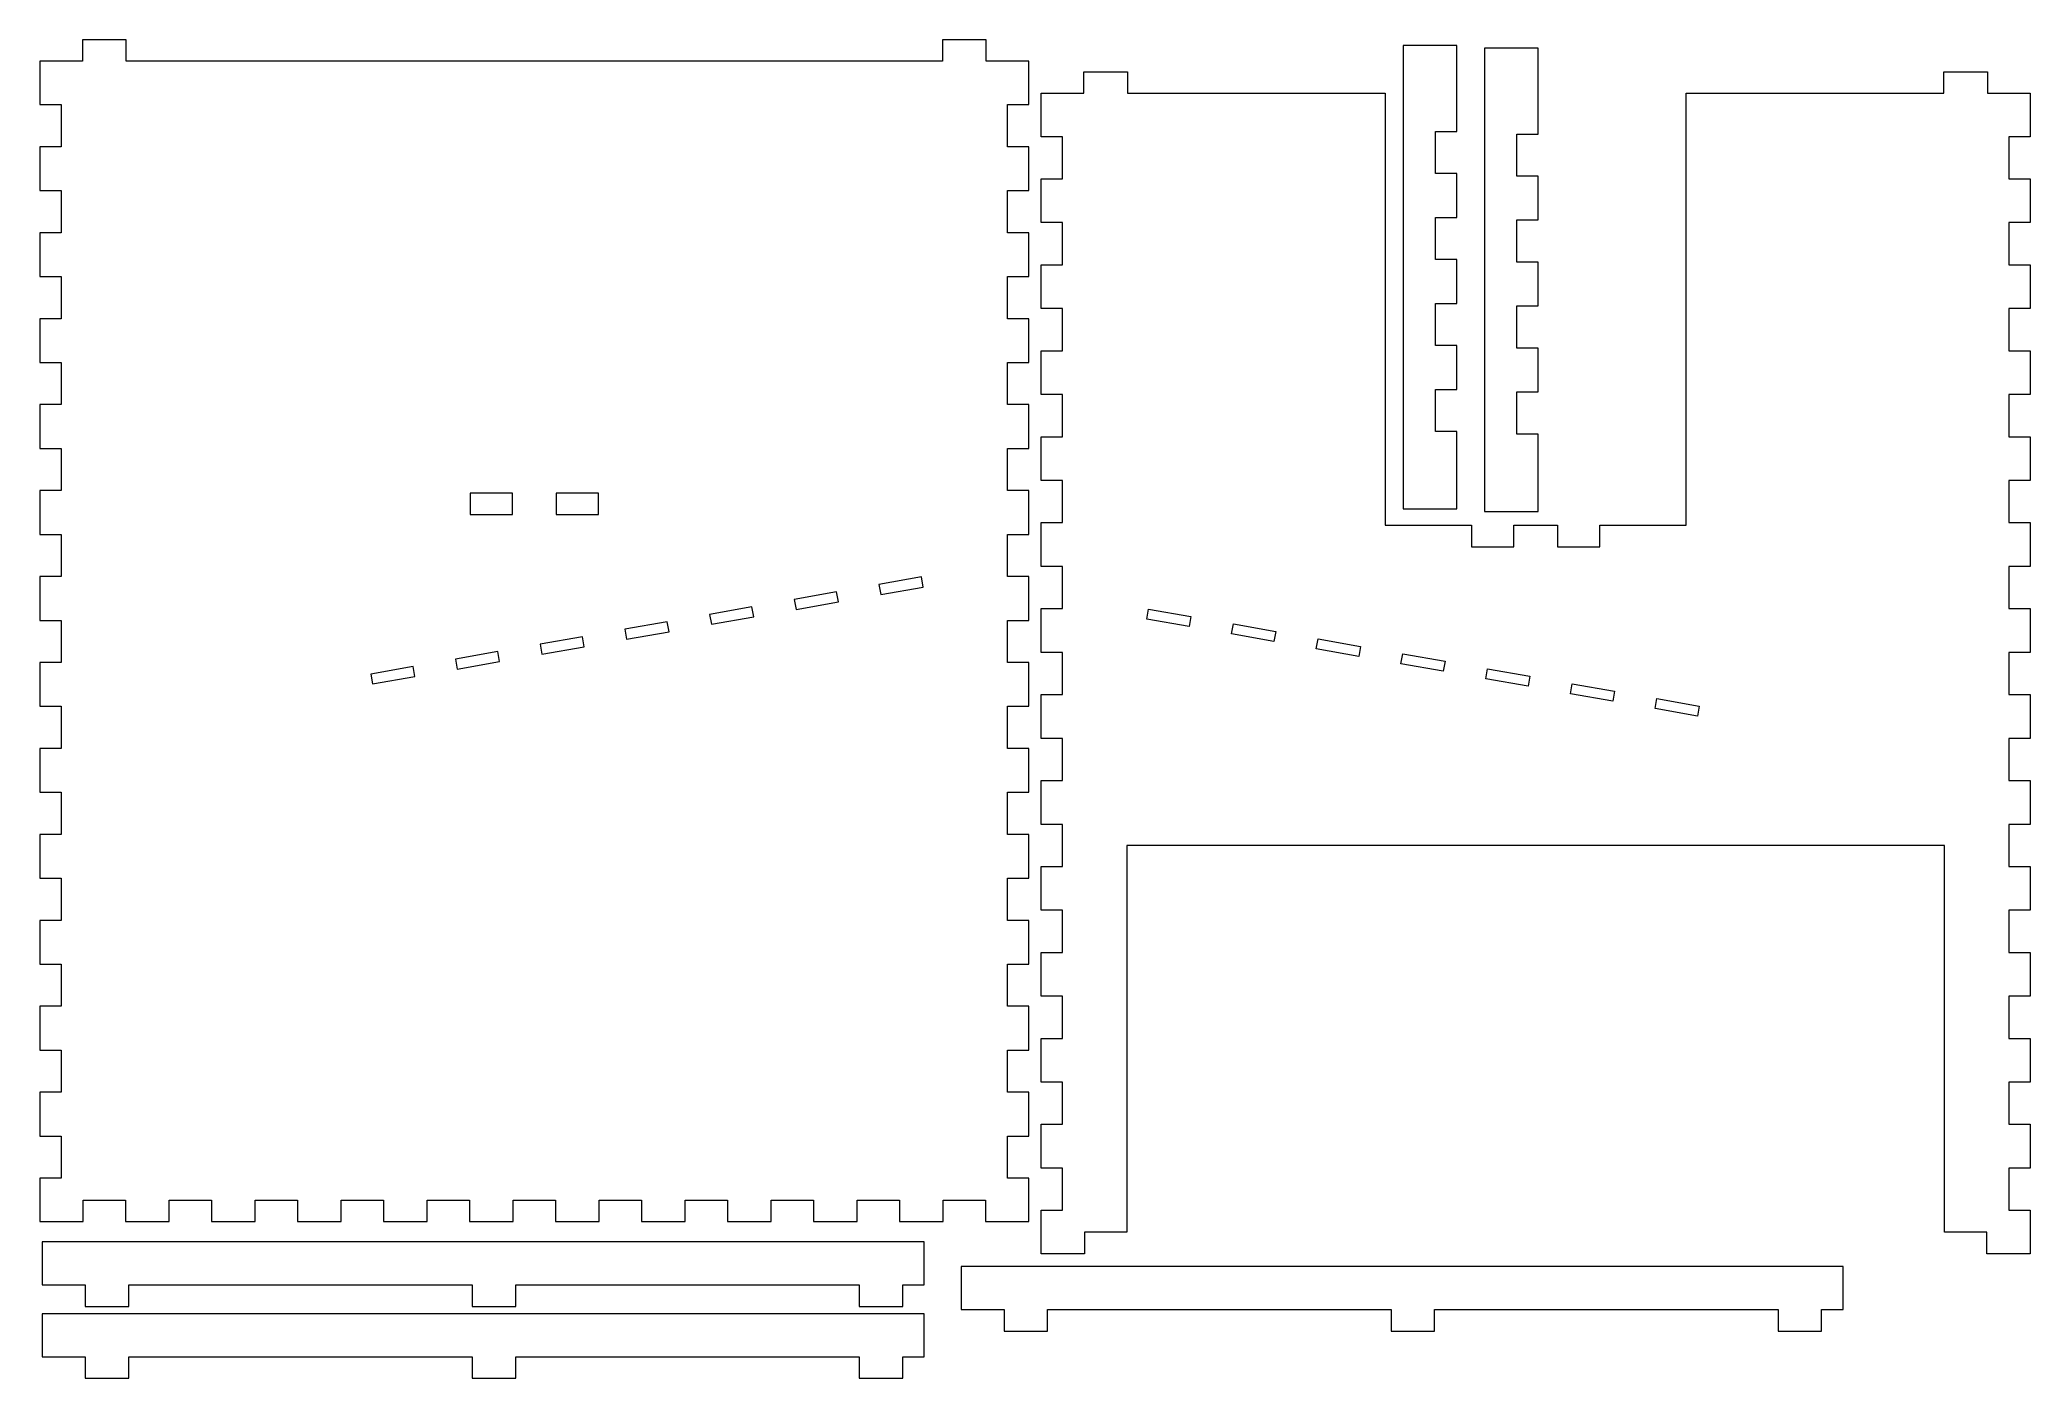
# Model space of a CAD drawing. Header units: inches. Extents: x 0.2 to 23.3, y 0.3 to 15.9.
import ezdxf

# ---------------------------------------------------------------- set-up
doc = ezdxf.new("R2010")
doc.units = ezdxf.units.IN
doc.header["$MEASUREMENT"] = 0

msp = doc.modelspace()

# ---------------------------------------------------------------- linework, layer by layer
at = {"color": 7, "linetype": 'Continuous', "lineweight": 15}
for p, q in [((0.693, 15.88), (0.693, 15.63)), ((1.203, 15.88), (0.693, 15.88)), ((1.203, 15.63), (1.203, 15.88)), ((10.693, 15.88), (10.693, 15.63)), ((11.203, 15.88), (10.693, 15.88)), ((11.203, 15.63), (11.203, 15.88)), ((16.051, 15.812), (16.051, 10.422)), ((16.676, 15.812), (16.051, 15.812)), ((16.676, 14.812), (16.676, 15.812)), ((16.995, 15.783), (16.995, 10.393)), ((17.62, 15.783), (16.995, 15.783)), ((17.62, 14.783), (17.62, 15.783)), ((0.693, 15.63), (0.198, 15.63)), ((0.198, 15.63), (0.198, 15.125)), ((10.693, 15.63), (1.203, 15.63)), ((11.698, 15.63), (11.203, 15.63)), ((11.698, 15.125), (11.698, 15.63)), ((12.336, 15.257), (12.336, 15.507)), ((12.336, 15.507), (12.846, 15.507)), ((12.846, 15.507), (12.846, 15.257)), ((22.336, 15.257), (22.336, 15.507)), ((22.336, 15.507), (22.846, 15.507)), ((22.846, 15.507), (22.846, 15.257)), ((0.198, 15.125), (0.448, 15.125)), ((0.448, 15.125), (0.448, 14.635)), ((11.448, 15.125), (11.698, 15.125)), ((11.448, 14.635), (11.448, 15.125)), ((11.841, 14.752), (11.841, 15.257)), ((11.841, 15.257), (12.336, 15.257)), ((12.846, 15.257), (15.841, 15.257)), ((15.841, 15.257), (15.841, 10.232)), ((19.341, 10.232), (19.341, 15.257)), ((19.341, 15.257), (22.336, 15.257)), ((22.846, 15.257), (23.341, 15.257)), ((23.341, 15.257), (23.341, 14.752)), ((0.198, 14.635), (0.198, 14.125)), ((0.448, 14.635), (0.198, 14.635)), ((11.698, 14.635), (11.448, 14.635)), ((11.698, 14.125), (11.698, 14.635)), ((12.091, 14.752), (11.841, 14.752)), ((12.091, 14.262), (12.091, 14.752)), ((16.426, 14.812), (16.676, 14.812)), ((16.426, 14.322), (16.426, 14.812)), ((17.37, 14.783), (17.62, 14.783)), ((17.37, 14.293), (17.37, 14.783)), ((23.341, 14.752), (23.091, 14.752)), ((23.091, 14.752), (23.091, 14.262)), ((0.198, 14.125), (0.448, 14.125)), ((0.448, 14.125), (0.448, 13.635)), ((11.448, 14.125), (11.698, 14.125)), ((11.448, 13.635), (11.448, 14.125)), ((11.841, 13.752), (11.841, 14.262)), ((11.841, 14.262), (12.091, 14.262)), ((16.676, 14.322), (16.426, 14.322)), ((16.676, 13.812), (16.676, 14.322)), ((17.62, 14.293), (17.37, 14.293)), ((17.62, 13.783), (17.62, 14.293)), ((23.091, 14.262), (23.341, 14.262)), ((23.341, 14.262), (23.341, 13.752)), ((12.091, 13.752), (11.841, 13.752)), ((12.091, 13.262), (12.091, 13.752)), ((16.426, 13.812), (16.676, 13.812)), ((16.426, 13.322), (16.426, 13.812)), ((17.37, 13.783), (17.62, 13.783)), ((17.37, 13.293), (17.37, 13.783)), ((23.341, 13.752), (23.091, 13.752)), ((23.091, 13.752), (23.091, 13.262)), ((0.198, 13.635), (0.198, 13.125)), ((0.448, 13.635), (0.198, 13.635)), ((11.698, 13.635), (11.448, 13.635)), ((11.698, 13.125), (11.698, 13.635)), ((11.841, 12.752), (11.841, 13.262)), ((11.841, 13.262), (12.091, 13.262)), ((16.676, 13.322), (16.426, 13.322)), ((16.676, 12.812), (16.676, 13.322)), ((17.62, 13.293), (17.37, 13.293)), ((17.62, 12.783), (17.62, 13.293)), ((23.091, 13.262), (23.341, 13.262)), ((23.341, 13.262), (23.341, 12.752)), ((0.198, 13.125), (0.448, 13.125)), ((0.448, 13.125), (0.448, 12.635)), ((11.448, 13.125), (11.698, 13.125)), ((11.448, 12.635), (11.448, 13.125)), ((12.091, 12.752), (11.841, 12.752)), ((12.091, 12.262), (12.091, 12.752)), ((16.426, 12.812), (16.676, 12.812)), ((16.426, 12.322), (16.426, 12.812)), ((17.37, 12.783), (17.62, 12.783)), ((17.37, 12.293), (17.37, 12.783)), ((23.341, 12.752), (23.091, 12.752)), ((23.091, 12.752), (23.091, 12.262)), ((0.198, 12.635), (0.198, 12.125)), ((0.448, 12.635), (0.198, 12.635)), ((11.698, 12.635), (11.448, 12.635)), ((11.698, 12.125), (11.698, 12.635)), ((16.676, 12.322), (16.426, 12.322)), ((16.676, 11.812), (16.676, 12.322)), ((17.62, 12.293), (17.37, 12.293)), ((17.62, 11.783), (17.62, 12.293)), ((0.198, 12.125), (0.448, 12.125)), ((0.448, 12.125), (0.448, 11.635)), ((11.448, 12.125), (11.698, 12.125)), ((11.448, 11.635), (11.448, 12.125)), ((11.841, 11.752), (11.841, 12.262)), ((11.841, 12.262), (12.091, 12.262)), ((23.091, 12.262), (23.341, 12.262)), ((23.341, 12.262), (23.341, 11.752)), ((16.426, 11.812), (16.676, 11.812)), ((16.426, 11.322), (16.426, 11.812)), ((0.198, 11.635), (0.198, 11.125)), ((0.448, 11.635), (0.198, 11.635)), ((11.698, 11.635), (11.448, 11.635)), ((11.698, 11.125), (11.698, 11.635)), ((12.091, 11.752), (11.841, 11.752)), ((12.091, 11.262), (12.091, 11.752)), ((17.37, 11.783), (17.62, 11.783)), ((17.37, 11.293), (17.37, 11.783)), ((23.341, 11.752), (23.091, 11.752)), ((23.091, 11.752), (23.091, 11.262)), ((0.198, 11.125), (0.448, 11.125)), ((0.448, 11.125), (0.448, 10.635)), ((11.448, 11.125), (11.698, 11.125)), ((11.448, 10.635), (11.448, 11.125)), ((11.841, 10.752), (11.841, 11.262)), ((11.841, 11.262), (12.091, 11.262)), ((16.676, 11.322), (16.426, 11.322)), ((16.676, 10.422), (16.676, 11.322)), ((17.62, 11.293), (17.37, 11.293)), ((17.62, 10.393), (17.62, 11.293)), ((23.091, 11.262), (23.341, 11.262)), ((23.341, 11.262), (23.341, 10.752)), ((12.091, 10.752), (11.841, 10.752)), ((12.091, 10.262), (12.091, 10.752)), ((23.341, 10.752), (23.091, 10.752)), ((23.091, 10.752), (23.091, 10.262)), ((0.198, 10.635), (0.198, 10.125)), ((0.448, 10.635), (0.198, 10.635)), ((5.695, 10.605), (5.2, 10.605)), ((5.2, 10.605), (5.2, 10.355)), ((5.695, 10.355), (5.695, 10.605)), ((6.2, 10.605), (6.2, 10.355)), ((6.695, 10.605), (6.2, 10.605)), ((6.695, 10.355), (6.695, 10.605)), ((11.698, 10.635), (11.448, 10.635)), ((11.698, 10.125), (11.698, 10.635)), ((16.051, 10.422), (16.676, 10.422)), ((5.2, 10.355), (5.695, 10.355)), ((6.2, 10.355), (6.695, 10.355)), ((11.841, 9.752), (11.841, 10.262)), ((11.841, 10.262), (12.091, 10.262)), ((15.841, 10.232), (16.843, 10.232)), ((16.843, 10.232), (16.843, 9.982)), ((16.995, 10.393), (17.62, 10.393)), ((17.338, 9.982), (17.338, 10.232)), ((17.338, 10.232), (17.843, 10.232)), ((17.843, 10.232), (17.843, 9.982)), ((18.338, 9.982), (18.338, 10.232)), ((18.338, 10.232), (19.341, 10.232)), ((23.091, 10.262), (23.341, 10.262)), ((23.341, 10.262), (23.341, 9.752)), ((0.198, 10.125), (0.448, 10.125)), ((0.448, 10.125), (0.448, 9.635)), ((11.448, 10.125), (11.698, 10.125)), ((11.448, 9.635), (11.448, 10.125)), ((16.843, 9.982), (17.338, 9.982)), ((17.843, 9.982), (18.338, 9.982)), ((12.091, 9.752), (11.841, 9.752)), ((12.091, 9.262), (12.091, 9.752)), ((23.341, 9.752), (23.091, 9.752)), ((23.091, 9.752), (23.091, 9.262)), ((0.198, 9.635), (0.198, 9.125)), ((0.448, 9.635), (0.198, 9.635)), ((10.448, 9.63), (9.955, 9.543)), ((9.955, 9.543), (9.976, 9.427)), ((9.976, 9.427), (10.468, 9.513)), ((10.468, 9.513), (10.448, 9.63)), ((11.698, 9.635), (11.448, 9.635)), ((11.698, 9.125), (11.698, 9.635)), ((8.478, 9.282), (7.986, 9.195)), ((8.499, 9.166), (8.478, 9.282)), ((9.463, 9.456), (8.971, 9.369)), ((8.971, 9.369), (8.991, 9.253)), ((8.991, 9.253), (9.483, 9.34)), ((9.483, 9.34), (9.463, 9.456)), ((11.841, 8.752), (11.841, 9.262)), ((11.841, 9.262), (12.091, 9.262)), ((23.091, 9.262), (23.341, 9.262)), ((23.341, 9.262), (23.341, 8.752)), ((0.198, 9.125), (0.448, 9.125)), ((0.448, 9.125), (0.448, 8.635)), ((7.493, 9.109), (7.001, 9.022)), ((7.514, 8.992), (7.493, 9.109)), ((7.986, 9.195), (8.006, 9.079)), ((8.006, 9.079), (8.499, 9.166)), ((11.448, 9.125), (11.698, 9.125)), ((11.448, 8.635), (11.448, 9.125)), ((13.07, 9.14), (13.091, 9.257)), ((13.563, 9.053), (13.07, 9.14)), ((13.091, 9.257), (13.583, 9.17)), ((13.583, 9.17), (13.563, 9.053)), ((14.055, 8.967), (14.076, 9.083)), ((14.076, 9.083), (14.568, 8.996)), ((6.509, 8.935), (6.016, 8.848)), ((6.016, 8.848), (6.037, 8.732)), ((6.037, 8.732), (6.529, 8.819)), ((6.529, 8.819), (6.509, 8.935)), ((7.001, 9.022), (7.021, 8.906)), ((7.021, 8.906), (7.514, 8.992)), ((14.548, 8.88), (14.055, 8.967)), ((14.568, 8.996), (14.548, 8.88)), ((15.04, 8.793), (15.061, 8.909)), ((15.061, 8.909), (15.553, 8.822)), ((15.553, 8.822), (15.533, 8.706)), ((0.198, 8.635), (0.198, 8.125)), ((0.448, 8.635), (0.198, 8.635)), ((4.539, 8.588), (4.047, 8.501)), ((4.559, 8.471), (4.539, 8.588)), ((5.524, 8.761), (5.031, 8.674)), ((5.031, 8.674), (5.052, 8.558)), ((5.052, 8.558), (5.544, 8.645)), ((5.544, 8.645), (5.524, 8.761)), ((11.698, 8.635), (11.448, 8.635)), ((11.698, 8.125), (11.698, 8.635)), ((12.091, 8.752), (11.841, 8.752)), ((12.091, 8.262), (12.091, 8.752)), ((15.533, 8.706), (15.04, 8.793)), ((16.025, 8.619), (16.045, 8.736)), ((16.517, 8.533), (16.025, 8.619)), ((16.045, 8.736), (16.538, 8.649)), ((16.538, 8.649), (16.517, 8.533)), ((23.341, 8.752), (23.091, 8.752)), ((23.091, 8.752), (23.091, 8.262)), ((4.047, 8.501), (4.067, 8.385)), ((4.067, 8.385), (4.559, 8.471)), ((17.01, 8.446), (17.03, 8.562)), ((17.502, 8.359), (17.01, 8.446)), ((17.03, 8.562), (17.523, 8.475)), ((17.523, 8.475), (17.502, 8.359)), ((17.995, 8.272), (18.015, 8.388)), ((18.015, 8.388), (18.507, 8.301)), ((0.198, 8.125), (0.448, 8.125)), ((0.448, 8.125), (0.448, 7.635)), ((11.448, 8.125), (11.698, 8.125)), ((11.448, 7.635), (11.448, 8.125)), ((11.841, 7.752), (11.841, 8.262)), ((11.841, 8.262), (12.091, 8.262)), ((18.487, 8.185), (17.995, 8.272)), ((18.507, 8.301), (18.487, 8.185)), ((18.979, 8.098), (19, 8.215)), ((19, 8.215), (19.492, 8.128)), ((19.492, 8.128), (19.472, 8.012)), ((23.091, 8.262), (23.341, 8.262)), ((23.341, 8.262), (23.341, 7.752)), ((19.472, 8.012), (18.979, 8.098)), ((12.091, 7.752), (11.841, 7.752)), ((12.091, 7.262), (12.091, 7.752)), ((23.341, 7.752), (23.091, 7.752)), ((23.091, 7.752), (23.091, 7.262)), ((0.198, 7.635), (0.198, 7.125)), ((0.448, 7.635), (0.198, 7.635)), ((11.698, 7.635), (11.448, 7.635)), ((11.698, 7.125), (11.698, 7.635)), ((11.841, 6.752), (11.841, 7.262)), ((11.841, 7.262), (12.091, 7.262)), ((23.091, 7.262), (23.341, 7.262)), ((23.341, 7.262), (23.341, 6.752)), ((0.198, 7.125), (0.448, 7.125)), ((0.448, 7.125), (0.448, 6.635)), ((11.448, 7.125), (11.698, 7.125)), ((11.448, 6.635), (11.448, 7.125)), ((12.091, 6.752), (11.841, 6.752)), ((12.091, 6.262), (12.091, 6.752)), ((23.341, 6.752), (23.091, 6.752)), ((23.091, 6.752), (23.091, 6.262)), ((0.198, 6.635), (0.198, 6.125)), ((0.448, 6.635), (0.198, 6.635)), ((11.698, 6.635), (11.448, 6.635)), ((11.698, 6.125), (11.698, 6.635)), ((22.346, 6.507), (12.836, 6.507)), ((12.836, 6.507), (12.836, 2.007)), ((22.346, 2.007), (22.346, 6.507)), ((11.841, 5.752), (11.841, 6.262)), ((11.841, 6.262), (12.091, 6.262)), ((23.091, 6.262), (23.341, 6.262)), ((23.341, 6.262), (23.341, 5.752)), ((0.198, 6.125), (0.448, 6.125)), ((0.448, 6.125), (0.448, 5.635)), ((11.448, 6.125), (11.698, 6.125)), ((11.448, 5.635), (11.448, 6.125)), ((0.198, 5.635), (0.198, 5.125)), ((0.448, 5.635), (0.198, 5.635)), ((11.698, 5.635), (11.448, 5.635)), ((11.698, 5.125), (11.698, 5.635)), ((12.091, 5.752), (11.841, 5.752)), ((12.091, 5.262), (12.091, 5.752)), ((23.341, 5.752), (23.091, 5.752)), ((23.091, 5.752), (23.091, 5.262)), ((0.198, 5.125), (0.448, 5.125)), ((0.448, 5.125), (0.448, 4.635)), ((11.448, 5.125), (11.698, 5.125)), ((11.448, 4.635), (11.448, 5.125)), ((11.841, 4.752), (11.841, 5.262)), ((11.841, 5.262), (12.091, 5.262)), ((23.091, 5.262), (23.341, 5.262)), ((23.341, 5.262), (23.341, 4.752)), ((0.198, 4.635), (0.198, 4.125)), ((0.448, 4.635), (0.198, 4.635)), ((11.698, 4.635), (11.448, 4.635)), ((11.698, 4.125), (11.698, 4.635)), ((12.091, 4.752), (11.841, 4.752)), ((12.091, 4.262), (12.091, 4.752)), ((23.341, 4.752), (23.091, 4.752)), ((23.091, 4.752), (23.091, 4.262)), ((11.841, 3.752), (11.841, 4.262)), ((11.841, 4.262), (12.091, 4.262)), ((23.091, 4.262), (23.341, 4.262)), ((23.341, 4.262), (23.341, 3.752)), ((0.198, 4.125), (0.448, 4.125)), ((0.448, 4.125), (0.448, 3.635)), ((11.448, 4.125), (11.698, 4.125)), ((11.448, 3.635), (11.448, 4.125)), ((12.091, 3.752), (11.841, 3.752)), ((12.091, 3.262), (12.091, 3.752)), ((23.341, 3.752), (23.091, 3.752)), ((23.091, 3.752), (23.091, 3.262)), ((0.198, 3.635), (0.198, 3.125)), ((0.448, 3.635), (0.198, 3.635)), ((11.698, 3.635), (11.448, 3.635)), ((11.698, 3.125), (11.698, 3.635)), ((11.841, 2.752), (11.841, 3.262)), ((11.841, 3.262), (12.091, 3.262)), ((23.091, 3.262), (23.341, 3.262)), ((23.341, 3.262), (23.341, 2.752)), ((0.198, 3.125), (0.448, 3.125)), ((0.448, 3.125), (0.448, 2.635)), ((11.448, 3.125), (11.698, 3.125)), ((11.448, 2.635), (11.448, 3.125)), ((0.198, 2.635), (0.198, 2.13)), ((0.448, 2.635), (0.198, 2.635)), ((11.698, 2.635), (11.448, 2.635)), ((11.698, 2.13), (11.698, 2.635)), ((12.091, 2.752), (11.841, 2.752)), ((12.091, 2.262), (12.091, 2.752)), ((23.341, 2.752), (23.091, 2.752)), ((23.091, 2.752), (23.091, 2.262)), ((0.703, 2.38), (1.193, 2.38)), ((0.703, 2.13), (0.703, 2.38)), ((1.193, 2.38), (1.193, 2.13)), ((1.703, 2.38), (2.193, 2.38)), ((1.703, 2.13), (1.703, 2.38)), ((2.193, 2.38), (2.193, 2.13)), ((2.703, 2.38), (3.193, 2.38)), ((2.703, 2.13), (2.703, 2.38)), ((3.193, 2.38), (3.193, 2.13)), ((3.703, 2.38), (4.193, 2.38)), ((3.703, 2.13), (3.703, 2.38)), ((4.193, 2.38), (4.193, 2.13)), ((4.703, 2.38), (5.193, 2.38)), ((4.703, 2.13), (4.703, 2.38)), ((5.193, 2.38), (5.193, 2.13)), ((5.703, 2.38), (6.193, 2.38)), ((5.703, 2.13), (5.703, 2.38)), ((6.193, 2.38), (6.193, 2.13)), ((6.703, 2.38), (7.193, 2.38)), ((6.703, 2.13), (6.703, 2.38)), ((7.193, 2.38), (7.193, 2.13)), ((7.703, 2.38), (8.193, 2.38)), ((7.703, 2.13), (7.703, 2.38)), ((8.193, 2.38), (8.193, 2.13)), ((8.703, 2.38), (9.193, 2.38)), ((8.703, 2.13), (8.703, 2.38)), ((9.193, 2.38), (9.193, 2.13)), ((9.703, 2.38), (10.193, 2.38)), ((9.703, 2.13), (9.703, 2.38)), ((10.193, 2.38), (10.193, 2.13)), ((10.703, 2.38), (11.193, 2.38)), ((10.703, 2.13), (10.703, 2.38)), ((11.193, 2.38), (11.193, 2.13)), ((0.198, 2.13), (0.703, 2.13)), ((1.193, 2.13), (1.703, 2.13)), ((2.193, 2.13), (2.703, 2.13)), ((3.193, 2.13), (3.703, 2.13)), ((4.193, 2.13), (4.703, 2.13)), ((5.193, 2.13), (5.703, 2.13)), ((6.193, 2.13), (6.703, 2.13)), ((7.193, 2.13), (7.703, 2.13)), ((8.193, 2.13), (8.703, 2.13)), ((9.193, 2.13), (9.703, 2.13)), ((10.193, 2.13), (10.703, 2.13)), ((11.193, 2.13), (11.698, 2.13)), ((11.841, 1.757), (11.841, 2.262)), ((11.841, 2.262), (12.091, 2.262)), ((23.091, 2.262), (23.341, 2.262)), ((23.341, 2.262), (23.341, 1.757)), ((0.226, 1.893), (0.226, 1.393)), ((10.481, 1.893), (0.226, 1.893)), ((10.481, 1.393), (10.481, 1.893)), ((12.836, 2.007), (12.346, 2.007)), ((12.346, 2.007), (12.346, 1.757)), ((22.836, 2.007), (22.346, 2.007)), ((22.836, 1.757), (22.836, 2.007)), ((12.346, 1.757), (11.841, 1.757)), ((23.341, 1.757), (22.836, 1.757)), ((0.226, 1.393), (0.726, 1.393)), ((0.726, 1.393), (0.726, 1.143)), ((1.231, 1.393), (5.226, 1.393)), ((1.231, 1.143), (1.231, 1.393)), ((5.226, 1.393), (5.226, 1.143)), ((5.731, 1.393), (9.726, 1.393)), ((5.731, 1.143), (5.731, 1.393)), ((9.726, 1.393), (9.726, 1.143)), ((10.231, 1.393), (10.481, 1.393)), ((10.231, 1.143), (10.231, 1.393)), ((10.91, 1.607), (10.91, 1.107)), ((21.165, 1.607), (10.91, 1.607)), ((21.165, 1.107), (21.165, 1.607)), ((0.226, 1.058), (0.226, 0.558)), ((10.481, 1.058), (0.226, 1.058)), ((0.726, 1.143), (1.231, 1.143)), ((5.226, 1.143), (5.731, 1.143)), ((9.726, 1.143), (10.231, 1.143)), ((10.481, 0.558), (10.481, 1.058)), ((10.91, 1.107), (11.41, 1.107)), ((11.41, 1.107), (11.41, 0.857)), ((11.915, 1.107), (15.91, 1.107)), ((11.915, 0.857), (11.915, 1.107)), ((15.91, 1.107), (15.91, 0.857)), ((16.415, 1.107), (20.41, 1.107)), ((16.415, 0.857), (16.415, 1.107)), ((20.41, 1.107), (20.41, 0.857)), ((20.915, 1.107), (21.165, 1.107)), ((20.915, 0.857), (20.915, 1.107)), ((11.41, 0.857), (11.915, 0.857)), ((15.91, 0.857), (16.415, 0.857)), ((20.41, 0.857), (20.915, 0.857)), ((0.226, 0.558), (0.726, 0.558)), ((0.726, 0.558), (0.726, 0.308)), ((1.231, 0.558), (5.226, 0.558)), ((1.231, 0.308), (1.231, 0.558)), ((5.226, 0.558), (5.226, 0.308)), ((5.731, 0.558), (9.726, 0.558)), ((5.731, 0.308), (5.731, 0.558)), ((9.726, 0.558), (9.726, 0.308)), ((10.231, 0.558), (10.481, 0.558)), ((10.231, 0.308), (10.231, 0.558)), ((0.726, 0.308), (1.231, 0.308)), ((5.226, 0.308), (5.731, 0.308)), ((9.726, 0.308), (10.231, 0.308))]:
    msp.add_line(p, q, dxfattribs=at)

doc.saveas('drawing.dxf')
